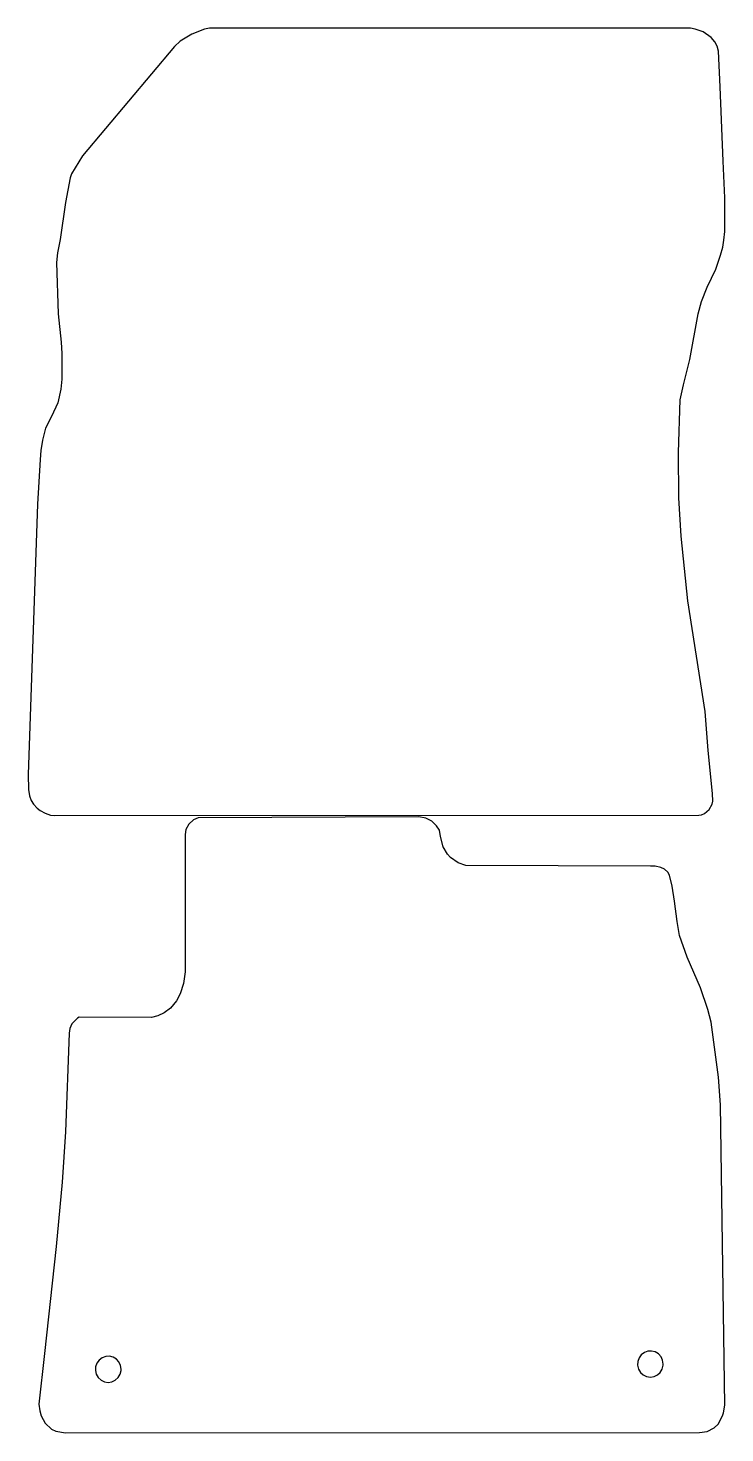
# Model space of a CAD drawing. Header units: millimetres. Extents: x 1977 to 2499, y 945 to 1999.
import ezdxf

# ---------------------------------------------------------------- set-up
doc = ezdxf.new("R2010")
doc.units = ezdxf.units.MM

msp = doc.modelspace()

# ---------------------------------------------------------------- linework, layer by layer
at = {"color": 7}
for points in [[(1996.4, 1408.3), (2479.4, 1408.6), (2481.5, 1409), (2483.8, 1410), (2487.3, 1412.9), (2489.5, 1417), (2489.9, 1419.1), (2489.7, 1425), (2486.4, 1457.1), (2484.3, 1486.5), (2471.1, 1569.5), (2466.3, 1617.8), (2464.4, 1646.6), (2464.3, 1680.7), (2465.4, 1720.2), (2467.9, 1731.5), (2472.6, 1750.4), (2479, 1784.6), (2481.4, 1794), (2485.7, 1804.8), (2492.2, 1818.2), (2495.8, 1828.8), (2497.4, 1834.8), (2498.3, 1839.9), (2499, 1846.5), (2498.9, 1871.6), (2497.7, 1899.3), (2495.4, 1955), (2494.1, 1981.8), (2493.3, 1985.5), (2491.5, 1988.6), (2488.8, 1992), (2482.7, 1996.2), (2476.8, 1998.3), (2473.2, 1999), (2112.5, 1998.9), (2108.8, 1998.3), (2099.4, 1994.5), (2090.5, 1989.2), (2086.2, 1985.3), (2017.4, 1903.2), (2009.2, 1889.8), (2008, 1886.6), (2004.7, 1868.2), (2000.5, 1840.5), (1998.5, 1830.4), (1997.9, 1823.1), (1999.1, 1784.8), (2001.3, 1763.5), (2001.9, 1754.9), (2001.8, 1735.8), (2001.1, 1728.3), (1998.8, 1718), (1994.1, 1707.7), (1989.6, 1698.9), (1987.3, 1689.9), (1986, 1682.2), (1985.5, 1675.5), (1983.7, 1642), (1976.5, 1439.1), (1976.8, 1427.8), (1977.5, 1423.2), (1978.8, 1419.6), (1980.7, 1416.8), (1983.4, 1413.8), (1985.6, 1412.1), (1989.3, 1410.2), (1993.3, 1408.7)], [(2004.6, 945.3), (2479.9, 945.5), (2485.6, 946.3), (2490.9, 949.2), (2493.9, 951.9), (2497.3, 958), (2498, 960.4), (2499, 966), (2495.6, 1191.4), (2494.3, 1212.1), (2488.8, 1253.3), (2486.2, 1263), (2480.6, 1279.2), (2470.7, 1302.1), (2464.9, 1318.5), (2463.2, 1328.8), (2461.3, 1344.2), (2459.5, 1355.5), (2457.5, 1363.6), (2456.2, 1365.8), (2453.6, 1368.2), (2451, 1369.5), (2446.7, 1370.5), (2443.3, 1370.5), (2304.7, 1371), (2298.9, 1372.8), (2293.2, 1376.8), (2290.9, 1379.5), (2287.7, 1385), (2285.8, 1392.6), (2284.9, 1397.3), (2282.8, 1400.7), (2279.2, 1404.1), (2274.8, 1406.3), (2269.6, 1407.4), (2104.1, 1406.7), (2100.6, 1405.2), (2097, 1402), (2094.8, 1398), (2094.2, 1394.1), (2094.4, 1291.1), (2093, 1282.4), (2090.5, 1274.7), (2087.9, 1269.4), (2083.4, 1263.8), (2078.6, 1260.4), (2073.7, 1258.1), (2069, 1256.9), (2014.8, 1257.2), (2013.5, 1256.4), (2009.3, 1252.2), (2007.8, 1248.6), (2007.4, 1245.1), (2004.6, 1171.2), (2002.1, 1133.4), (1997.6, 1085.1), (1988.9, 1004.9), (1984.7, 966.9), (1985.3, 961.8), (1986.4, 958.1), (1989.3, 952.6), (1994.2, 948), (1997.3, 946.5)], [(2046.2, 993), (2045.8, 995.9), (2044.6, 998.5), (2042.7, 1000.6), (2040.3, 1002.1), (2037.5, 1002.8), (2034.7, 1002.6), (2032.1, 1001.7), (2029.8, 999.9), (2028.1, 997.6), (2027.2, 994.9), (2027, 992), (2027.7, 989.3), (2029.2, 986.8), (2031.3, 984.9), (2033.8, 983.6), (2036.6, 983.2), (2039.4, 983.6), (2041.9, 984.9), (2044, 986.8), (2045.5, 989.3), (2046.2, 992)], [(2452.7, 996.9), (2452.3, 999.8), (2451.1, 1002.4), (2449.2, 1004.5), (2446.8, 1006), (2444, 1006.7), (2441.2, 1006.6), (2438.6, 1005.6), (2436.3, 1003.9), (2434.6, 1001.6), (2433.7, 998.9), (2433.5, 996), (2434.2, 993.2), (2435.7, 990.7), (2437.8, 988.8), (2440.3, 987.6), (2443.1, 987.1), (2445.9, 987.6), (2448.4, 988.8), (2450.5, 990.7), (2452, 993.2), (2452.7, 996)]]:
    msp.add_lwpolyline(points, close=True, dxfattribs=at)

doc.saveas('drawing.dxf')
